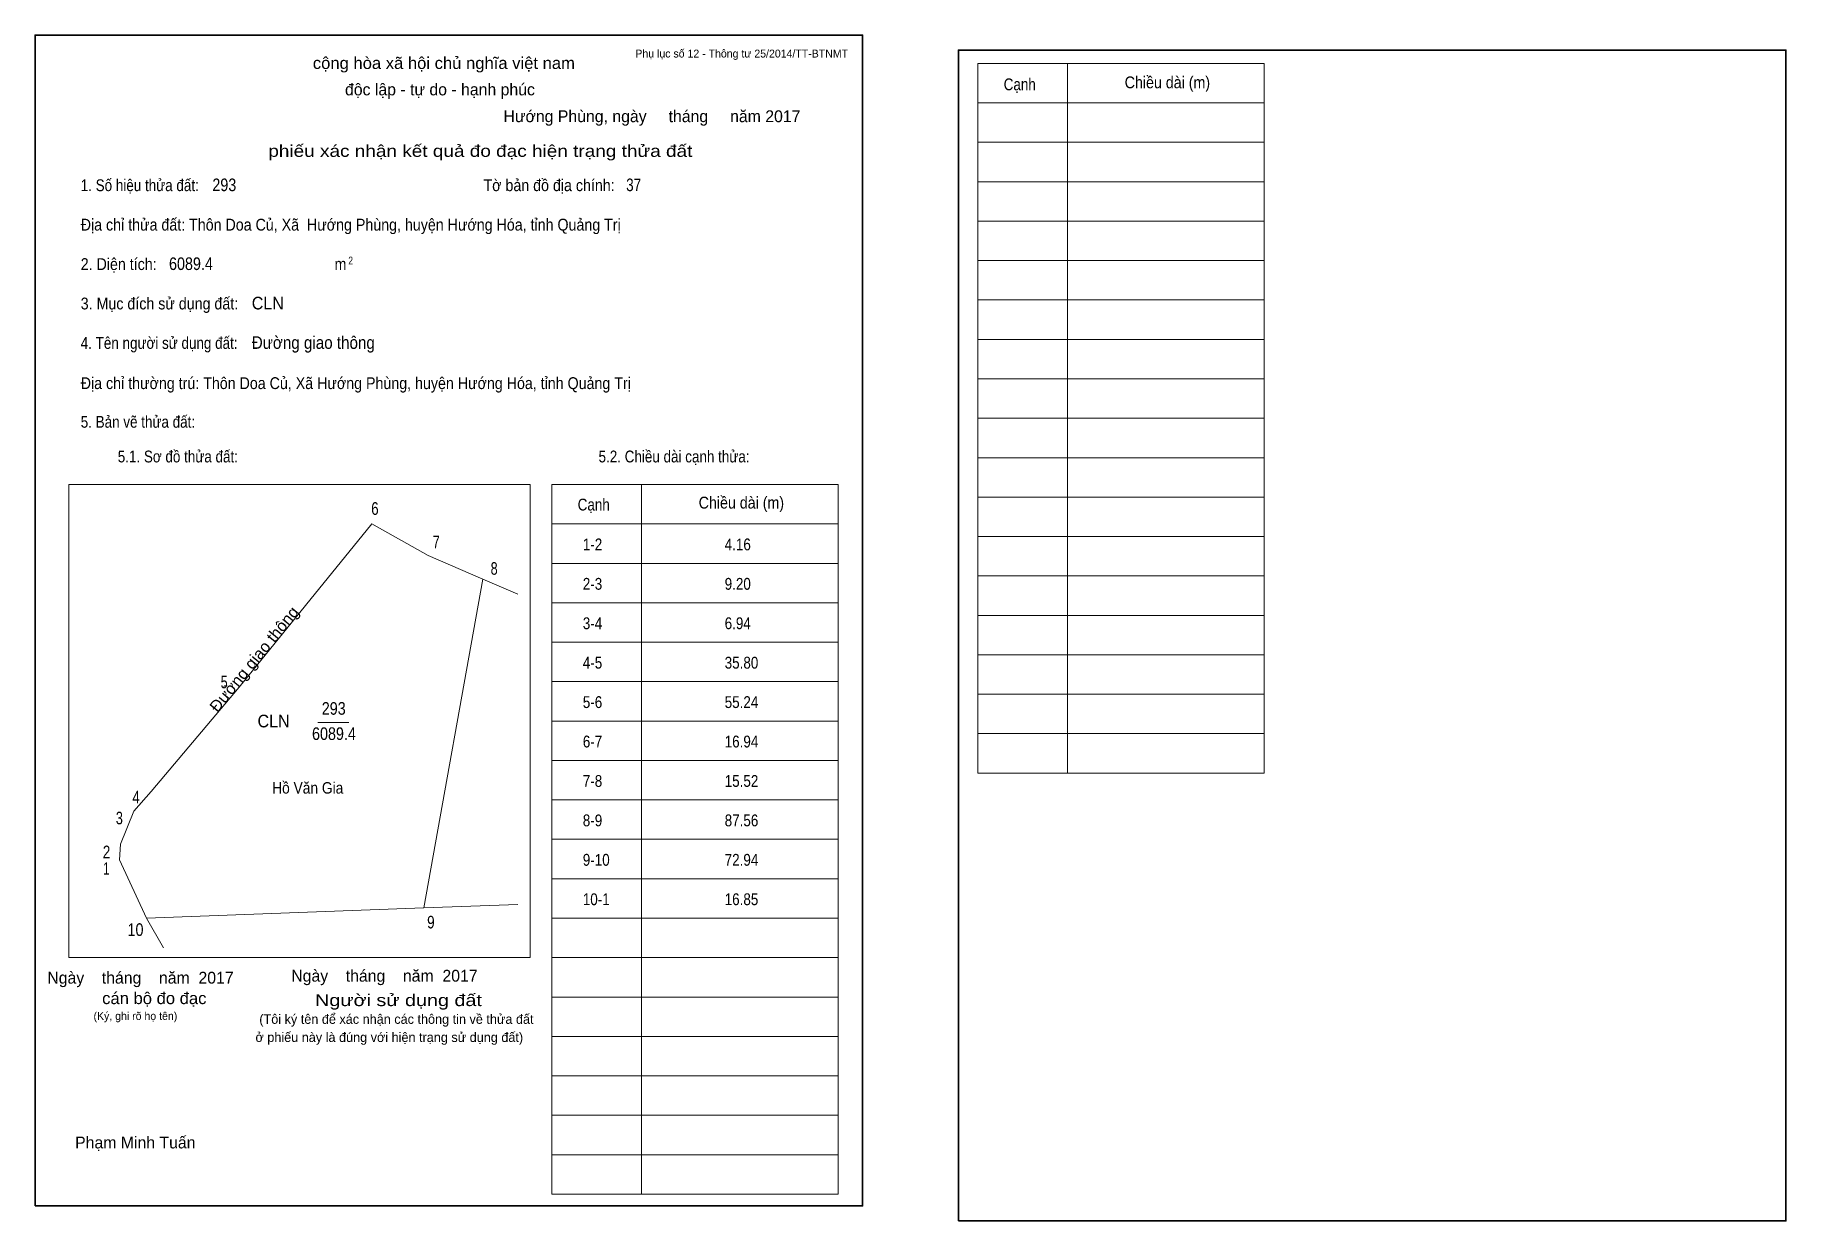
# Model space of a CAD drawing. Header units: centimetres. Extents: x 0 to 44.4, y -0.4 to 29.7.
import ezdxf
from ezdxf.enums import TextEntityAlignment as Align

# ---------------------------------------------------------------- set-up
doc = ezdxf.new("R2010")
doc.units = ezdxf.units.CM
doc.header["$LTSCALE"] = 0.12
for name, color, linetype in [('2', 7, 'Continuous'), ('30', 7, 'Continuous'), ('32', 7, 'Continuous'), ('33', 7, 'Continuous'), ('34', 7, 'Continuous')]:
    doc.layers.add(name, color=color, linetype=linetype)
for name, color, linetype, lineweight in [('6', 7, 'Continuous', 13), ('63', 7, 'Continuous', 13), ('7', 7, 'Continuous', 13)]:
    doc.layers.add(name, color=color, linetype=linetype, lineweight=lineweight)

msp = doc.modelspace()

# ---------------------------------------------------------------- linework, layer by layer
at = {"layer": '6'}
for p, q in [((11.36, 15.9), (9.87, 7.56)), ((12.25, 15.52), (11.36, 15.9)), ((2.83, 7.3), (3.26, 6.55))]:
    msp.add_line(p, q, dxfattribs=at)
for points in [[(11.36, 15.9), (9.98, 16.5), (8.55, 17.3), (5.18, 13.16), (2.95, 10.51), (2.51, 10.01), (2.17, 9.18), (2.14, 8.78), (2.83, 7.3)], [(12.25, 7.65), (9.87, 7.56), (2.83, 7.3)]]:
    msp.add_lwpolyline(points, dxfattribs=at)
at = {"layer": '63'}
for p, q in [((23.92, 28.98), (31.19, 28.98)), ((23.92, 10.98), (23.92, 28.98)), ((26.2, 10.98), (26.2, 28.98)), ((31.19, 10.98), (31.19, 28.98)), ((23.92, 27.98), (31.19, 27.98)), ((23.92, 26.98), (31.19, 26.98)), ((23.92, 25.98), (31.19, 25.98)), ((23.92, 24.98), (31.19, 24.98)), ((23.92, 23.98), (31.19, 23.98)), ((23.92, 22.98), (31.19, 22.98)), ((23.92, 21.98), (31.19, 21.98)), ((23.92, 20.98), (31.19, 20.98)), ((23.92, 19.98), (31.19, 19.98)), ((23.92, 18.98), (31.19, 18.98)), ((0.86, 18.3), (12.56, 18.3)), ((0.86, 6.3), (0.86, 18.3)), ((12.56, 6.3), (12.56, 18.3)), ((13.11, 18.3), (20.38, 18.3)), ((13.11, 0.3), (13.11, 18.3)), ((15.39, 0.3), (15.39, 18.3)), ((20.38, 0.3), (20.38, 18.3)), ((23.92, 17.98), (31.19, 17.98)), ((13.11, 17.3), (20.38, 17.3)), ((23.92, 16.98), (31.19, 16.98)), ((13.11, 16.3), (20.38, 16.3)), ((23.92, 15.98), (31.19, 15.98)), ((13.11, 15.3), (20.38, 15.3)), ((23.92, 14.98), (31.19, 14.98)), ((13.11, 14.3), (20.38, 14.3)), ((23.92, 13.98), (31.19, 13.98)), ((13.11, 13.3), (20.38, 13.3)), ((23.92, 12.98), (31.19, 12.98)), ((13.11, 12.3), (20.38, 12.3)), ((23.92, 11.98), (31.19, 11.98)), ((13.11, 11.3), (20.38, 11.3)), ((23.92, 10.98), (31.19, 10.98)), ((13.11, 10.3), (20.38, 10.3)), ((13.11, 9.3), (20.38, 9.3)), ((13.11, 8.3), (20.38, 8.3)), ((13.11, 7.3), (20.38, 7.3)), ((0.86, 6.3), (12.56, 6.3)), ((13.11, 6.3), (20.38, 6.3)), ((13.11, 5.3), (20.38, 5.3)), ((13.11, 4.3), (20.38, 4.3)), ((13.11, 3.3), (20.38, 3.3)), ((13.11, 2.3), (20.38, 2.3)), ((13.11, 1.3), (20.38, 1.3)), ((13.11, 0.3), (20.38, 0.3))]:
    msp.add_line(p, q, dxfattribs=at)
at = {"layer": '63', "lineweight": 35}
for points in [[(0, 0), (0, 29.7), (21, 29.7), (21, 0)], [(23.43, -0.38), (23.43, 29.32), (44.43, 29.32), (44.43, -0.38)]]:
    msp.add_lwpolyline(points, close=True, dxfattribs=at)
at = {"layer": '7'}
msp.add_line((7.18, 12.26), (7.96, 12.26), dxfattribs=at)

# ---------------------------------------------------------------- texts
at = {"layer": '2', "width": 1.05}
msp.add_text('Đường giao thông', height=0.2901, rotation=50.811, dxfattribs=at).set_placement((5.672, 13.778), align=Align.CENTER)
at = {"layer": '2', "width": 0.9}
msp.add_text('Hồ Văn Gia', height=0.2901, dxfattribs=at).set_placement((6.92, 10.46), align=Align.CENTER)
at = {"layer": '30', "width": 0.85}
for s, p in [('1-2', (13.9, 16.63)), ('4.16', (17.5, 16.63)), ('2-3', (13.9, 15.63)), ('9.20', (17.5, 15.63)), ('3-4', (13.9, 14.63)), ('6.94', (17.5, 14.63)), ('4-5', (13.9, 13.63)), ('35.80', (17.5, 13.63)), ('5-6', (13.9, 12.63)), ('55.24', (17.5, 12.63)), ('6-7', (13.9, 11.63)), ('16.94', (17.5, 11.63)), ('7-8', (13.9, 10.63)), ('15.52', (17.5, 10.63)), ('8-9', (13.9, 9.63)), ('87.56', (17.5, 9.63)), ('9-10', (13.9, 8.63)), ('72.94', (17.5, 8.63)), ('10-1', (13.9, 7.63)), ('16.85', (17.5, 7.63))]:
    msp.add_text(s, height=0.3, dxfattribs=at).set_placement(p)
at = {"layer": '32'}
for s, width, p in [('6', 0.8, (8.625, 17.53)), ('7', 0.75, (10.18, 16.68)), ('8', 0.75, (11.65, 16.01)), ('5', 0.75, (4.8, 13.13)), ('4', 0.8, (2.565, 10.21)), ('3', 0.75, (2.14, 9.68)), ('2', 0.8, (1.815, 8.82)), ('1', 0.65, (1.81, 8.4)), ('10', 0.85, (2.55, 6.85)), ('9', 0.8, (10.045, 7.04))]:
    msp.add_text(s, height=0.32, dxfattribs=dict(at, width=width)).set_placement(p, align=Align.CENTER)
at = {"layer": '33', "width": 0.95}
msp.add_text('CLN', height=0.32, dxfattribs=at).set_placement((6.46, 12.14), align=Align.RIGHT)
at = {"layer": '33', "width": 0.85}
for s, p in [('293', (7.58, 12.46)), ('6089.4', (7.585, 11.82))]:
    msp.add_text(s, height=0.32, dxfattribs=at).set_placement(p, align=Align.CENTER)
at = {"layer": '34'}
for s, width, p in [('293', 0.85, (4.5, 25.74)), ('37', 0.8, (15, 25.74)), ('6089.4', 0.85, (3.4, 23.74)), ('CLN', 0.95, (5.5, 22.74)), ('Đường giao thông', 0.9, (5.5, 21.74))]:
    msp.add_text(s, height=0.32, dxfattribs=dict(at, width=width)).set_placement(p)
at = {"layer": '63'}
for s, height, p in [('Phụ lục số 12 - Thông tư 25/2014/TT-BTNMT', 0.2, (20.63, 29.13)), ('Ngày    tháng    năm  2017', 0.3, (5.04, 5.64)), ('Ngày    tháng    năm  2017', 0.3, (11.23, 5.69)), ('(Ký, ghi rõ họ tên)', 0.2, (3.61, 4.72))]:
    msp.add_text(s, height=height, dxfattribs=at).set_placement(p, align=Align.RIGHT)
at = {"layer": '63', "width": 1.05}
msp.add_text('cộng hòa xã hội chủ nghĩa việt nam', height=0.3, dxfattribs=at).set_placement((10.375, 28.84), align=Align.CENTER)
at = {"layer": '63'}
for s, height, p in [('độc lập - tự do - hạnh phúc', 0.3, (10.275, 28.17)), ('Hướng Phùng, ngày     tháng     năm 2017', 0.3, (15.655, 27.49)), ('(Tôi ký tên để xác nhận các thông tin về thửa đất ', 0.24, (9.215, 4.62)), ('ở phiếu này là đúng với hiện trạng sử dụng đất)', 0.24, (8.99, 4.16)), ('Phạm Minh Tuấn', 0.3, (2.545, 1.46))]:
    msp.add_text(s, height=height, dxfattribs=at).set_placement(p, align=Align.CENTER)
for s, height, width, p in [('Cạnh', 0.3, 0.85, (24.58, 28.3)), ('Chiều dài (m)', 0.3, 0.9, (27.65, 28.35)), ('1. Số hiệu thửa đất:', 0.3, 0.85, (1.16, 25.74)), ('Tờ bản đồ địa chính:', 0.3, 0.9, (11.38, 25.74)), ('Địa chỉ thửa đất: Thôn Doa Củ, Xã  Hướng Phùng, huyện Hướng Hóa, tỉnh Quảng Trị', 0.3, 0.9, (1.16, 24.74)), ('2. Diện tích:', 0.3, 0.9, (1.16, 23.74)), ('2', 0.2, 0.8, (7.95, 23.88)), ('m', 0.3, 0.9, (7.6, 23.74)), ('3. Mục đích sử dụng đất:', 0.3, 0.9, (1.16, 22.74)), ('4. Tên người sử dụng đất:', 0.3, 0.85, (1.16, 21.74)), ('Địa chỉ thường trú: Thôn Doa Củ, Xã Hướng Phùng, huyện Hướng Hóa, tỉnh Quảng Trị', 0.3, 0.9, (1.16, 20.72)), ('5. Bản vẽ thửa đất:', 0.3, 0.85, (1.16, 19.74)), ('5.1. Sơ đồ thửa đất:', 0.3, 0.85, (2.1, 18.86)), ('5.2. Chiều dài cạnh thửa:', 0.3, 0.85, (14.3, 18.86)), ('Cạnh', 0.3, 0.85, (13.77, 17.64)), ('Chiều dài (m)', 0.3, 0.9, (16.84, 17.69))]:
    msp.add_text(s, height=height, dxfattribs=dict(at, width=width)).set_placement(p)
for s, width, p in [('phiếu xác nhận kết quả đo đạc hiện trạng thửa đất', 1.2, (16.68, 26.61)), ('cán bộ đo đạc', 1.05, (4.35, 5.12)), ('Người sử dụng đất', 1.25, (11.34, 5.07))]:
    msp.add_text(s, height=0.3, dxfattribs=dict(at, width=width)).set_placement(p, align=Align.RIGHT)

doc.saveas('drawing.dxf')
